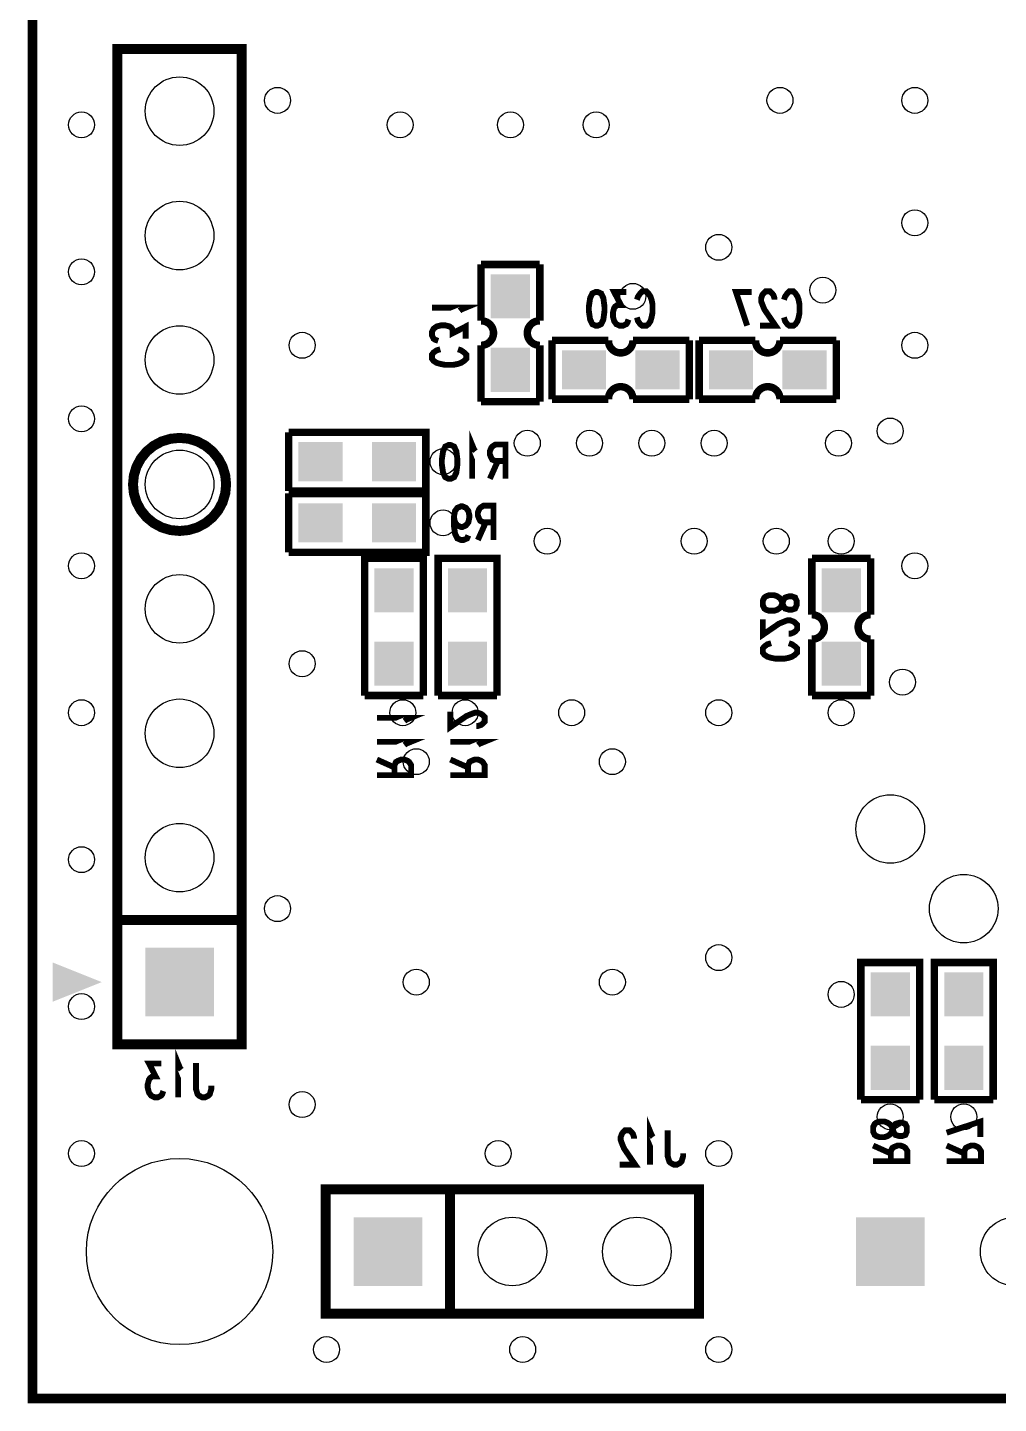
# Model space of a CAD drawing. Extents: x -0.1 to 57.1, y -0.1 to 42.5.
# Drawn here: x -0.1 to 19.71, y -0.1 to 27.99 of the extents above; entities that cross this region are included whole.
import ezdxf

# ---------------------------------------------------------------- set-up
doc = ezdxf.new("R2010")
doc.units = 0
doc.layers.get('0').update_dxf_attribs({"linetype": 'CONTINUOUS'})
doc.layers.add('03_ASSY2_GBR', color=7, linetype='CONTINUOUS')

# ---------------------------------------------------------------- blocks, each defined once
blk = doc.blocks.new('ROUND_13')
blk.add_circle((0, 0), 0.7)
blk = doc.blocks.new('ROUND_125')
blk.add_circle((0, 0), 1.9)
blk = doc.blocks.new('SQUARE_126')
blk.add_solid([(0.7, 0.7), (0.7, -0.7), (-0.7, 0.7), (-0.7, -0.7)])
blk = doc.blocks.new('RECTANGLE_132')
blk.add_solid([(0.4, 0.45), (0.4, -0.45), (-0.4, 0.45), (-0.4, -0.45)])
blk = doc.blocks.new('RECTANGLE_138')
blk.add_solid([(0.45, 0.4), (0.45, -0.4), (-0.45, 0.4), (-0.45, -0.4)])
blk = doc.blocks.new('ROUND_177')
blk.add_circle((0, 0), 0.265)

msp = doc.modelspace()

# ---------------------------------------------------------------- linework, layer by layer
at = {"layer": '03_ASSY2_GBR'}
for points, const_width in [([(0, 0), (57, 0), (57, 35), (0, 35), (0, 0)], 0.2032), ([(4.27, 7.23), (1.73, 7.23), (1.73, 27.55), (4.27, 27.55), (4.27, 7.23)], 0.2032), ([(9.15, 22), (9.15, 23.15)], 0.1524), ([(9.15, 23.15), (10.35, 23.15)], 0.1524), ([(10.35, 22), (10.35, 23.15)], 0.1524), ([(11.532, 22.589), (11.602, 22.558), (11.647, 22.462), (11.669, 22.292), (11.669, 22.197), (11.647, 22.027), (11.602, 21.932), (11.532, 21.9), (11.488, 21.9), (11.421, 21.932), (11.376, 22.027), (11.351, 22.197), (11.351, 22.292), (11.376, 22.462), (11.421, 22.558), (11.488, 22.589), (11.532, 22.589)], 0.12), ([(12.115, 22.589), (11.866, 22.589), (12.003, 22.324), (11.933, 22.324), (11.889, 22.292), (11.866, 22.261), (11.841, 22.165), (11.841, 22.091), (11.866, 21.995), (11.911, 21.932), (11.978, 21.9), (12.048, 21.9), (12.115, 21.932), (12.137, 21.964), (12.159, 22.027)], 0.12), ([(12.331, 22.43), (12.353, 22.494), (12.398, 22.558), (12.439, 22.6), (12.525, 22.6), (12.566, 22.558), (12.608, 22.494), (12.63, 22.43), (12.649, 22.335), (12.649, 22.165), (12.63, 22.07), (12.608, 21.995), (12.566, 21.932), (12.525, 21.9), (12.439, 21.9), (12.398, 21.932), (12.353, 21.995), (12.331, 22.07)], 0.12), ([(14.669, 22.589), (14.351, 22.589), (14.58, 21.9)], 0.12), ([(15.137, 22.43), (15.137, 22.462), (15.115, 22.526), (15.092, 22.558), (15.048, 22.6), (14.955, 22.6), (14.911, 22.558), (14.889, 22.526), (14.866, 22.462), (14.866, 22.398), (14.889, 22.335), (14.933, 22.229), (15.159, 21.9), (14.841, 21.9)], 0.12), ([(15.331, 22.43), (15.353, 22.494), (15.398, 22.558), (15.439, 22.6), (15.525, 22.6), (15.566, 22.558), (15.608, 22.494), (15.63, 22.43), (15.649, 22.335), (15.649, 22.165), (15.63, 22.07), (15.608, 21.995), (15.566, 21.932), (15.525, 21.9), (15.439, 21.9), (15.398, 21.932), (15.353, 21.995), (15.331, 22.07)], 0.12), ([(8.712, 22.205), (8.744, 22.23), (8.839, 22.269), (8.15, 22.269)], 0.12), ([(8.839, 21.635), (8.839, 21.884), (8.574, 21.747), (8.574, 21.817), (8.542, 21.861), (8.511, 21.884), (8.415, 21.909), (8.341, 21.909), (8.245, 21.884), (8.182, 21.839), (8.15, 21.772), (8.15, 21.702), (8.182, 21.635), (8.214, 21.613), (8.277, 21.591)], 0.12), ([(9.15, 22), (9.175, 21.999), (9.199, 21.996), (9.224, 21.99), (9.247, 21.982), (9.27, 21.972), (9.291, 21.96), (9.311, 21.945), (9.33, 21.929), (9.347, 21.91), (9.362, 21.89), (9.375, 21.869), (9.386, 21.847), (9.394, 21.823), (9.4, 21.799), (9.404, 21.775), (9.405, 21.75), (9.404, 21.725), (9.4, 21.701), (9.394, 21.677), (9.386, 21.653), (9.375, 21.631), (9.362, 21.61), (9.347, 21.59), (9.33, 21.571), (9.311, 21.555), (9.291, 21.54), (9.27, 21.528), (9.247, 21.518), (9.224, 21.51), (9.199, 21.504), (9.175, 21.501), (9.15, 21.5)], 0.1524), ([(10.35, 21.5), (10.325, 21.501), (10.301, 21.504), (10.276, 21.51), (10.253, 21.518), (10.23, 21.528), (10.209, 21.54), (10.189, 21.555), (10.17, 21.571), (10.153, 21.59), (10.138, 21.61), (10.125, 21.631), (10.114, 21.653), (10.106, 21.677), (10.1, 21.701), (10.096, 21.725), (10.095, 21.75), (10.096, 21.775), (10.1, 21.799), (10.106, 21.823), (10.114, 21.847), (10.125, 21.869), (10.138, 21.89), (10.153, 21.91), (10.17, 21.929), (10.189, 21.945), (10.209, 21.96), (10.23, 21.972), (10.253, 21.982), (10.276, 21.99), (10.301, 21.996), (10.325, 21.999), (10.35, 22)], 0.1524), ([(10.6, 20.4), (10.6, 21.6)], 0.1524), ([(11.75, 21.6), (10.6, 21.6)], 0.1524), ([(12.25, 21.6), (12.249, 21.575), (12.246, 21.551), (12.24, 21.526), (12.232, 21.503), (12.222, 21.48), (12.21, 21.459), (12.195, 21.439), (12.179, 21.42), (12.16, 21.403), (12.14, 21.388), (12.119, 21.375), (12.097, 21.364), (12.073, 21.356), (12.049, 21.35), (12.025, 21.346), (12, 21.345), (11.975, 21.346), (11.951, 21.35), (11.927, 21.356), (11.903, 21.364), (11.881, 21.375), (11.86, 21.388), (11.84, 21.403), (11.821, 21.42), (11.805, 21.439), (11.79, 21.459), (11.778, 21.48), (11.768, 21.503), (11.76, 21.526), (11.754, 21.551), (11.751, 21.575), (11.75, 21.6)], 0.1524), ([(13.4, 21.6), (12.25, 21.6)], 0.1524), ([(13.4, 20.4), (13.4, 21.6)], 0.1524), ([(13.6, 20.4), (13.6, 21.6)], 0.1524), ([(14.75, 21.6), (13.6, 21.6)], 0.1524), ([(15.25, 21.6), (15.249, 21.575), (15.246, 21.551), (15.24, 21.526), (15.232, 21.503), (15.222, 21.48), (15.21, 21.459), (15.195, 21.439), (15.179, 21.42), (15.16, 21.403), (15.14, 21.388), (15.119, 21.375), (15.097, 21.364), (15.073, 21.356), (15.049, 21.35), (15.025, 21.346), (15, 21.345), (14.975, 21.346), (14.951, 21.35), (14.927, 21.356), (14.903, 21.364), (14.881, 21.375), (14.86, 21.388), (14.84, 21.403), (14.821, 21.42), (14.805, 21.439), (14.79, 21.459), (14.778, 21.48), (14.768, 21.503), (14.76, 21.526), (14.754, 21.551), (14.751, 21.575), (14.75, 21.6)], 0.1524), ([(16.4, 21.6), (15.25, 21.6)], 0.1524), ([(16.4, 20.4), (16.4, 21.6)], 0.1524), ([(8.68, 21.419), (8.744, 21.397), (8.808, 21.352), (8.85, 21.311), (8.85, 21.225), (8.808, 21.184), (8.744, 21.142), (8.68, 21.12), (8.585, 21.101), (8.415, 21.101), (8.32, 21.12), (8.245, 21.142), (8.182, 21.184), (8.15, 21.225), (8.15, 21.311), (8.182, 21.352), (8.245, 21.397), (8.32, 21.419)], 0.12), ([(9.15, 20.35), (9.15, 21.5)], 0.1524), ([(10.35, 20.35), (10.35, 21.5)], 0.1524), ([(11.75, 20.4), (11.751, 20.425), (11.754, 20.449), (11.76, 20.474), (11.768, 20.497), (11.778, 20.52), (11.79, 20.541), (11.805, 20.561), (11.821, 20.58), (11.84, 20.597), (11.86, 20.612), (11.881, 20.625), (11.903, 20.636), (11.927, 20.644), (11.951, 20.65), (11.975, 20.654), (12, 20.655), (12.025, 20.654), (12.049, 20.65), (12.073, 20.644), (12.097, 20.636), (12.119, 20.625), (12.14, 20.612), (12.16, 20.597), (12.179, 20.58), (12.195, 20.561), (12.21, 20.541), (12.222, 20.52), (12.232, 20.497), (12.24, 20.474), (12.246, 20.449), (12.249, 20.425), (12.25, 20.4)], 0.1524), ([(14.75, 20.4), (14.751, 20.425), (14.754, 20.449), (14.76, 20.474), (14.768, 20.497), (14.778, 20.52), (14.79, 20.541), (14.805, 20.561), (14.821, 20.58), (14.84, 20.597), (14.86, 20.612), (14.881, 20.625), (14.903, 20.636), (14.927, 20.644), (14.951, 20.65), (14.975, 20.654), (15, 20.655), (15.025, 20.654), (15.049, 20.65), (15.073, 20.644), (15.097, 20.636), (15.119, 20.625), (15.14, 20.612), (15.16, 20.597), (15.179, 20.58), (15.195, 20.561), (15.21, 20.541), (15.222, 20.52), (15.232, 20.497), (15.24, 20.474), (15.246, 20.449), (15.249, 20.425), (15.25, 20.4)], 0.1524), ([(9.15, 20.35), (10.35, 20.35)], 0.1524), ([(11.75, 20.4), (10.6, 20.4)], 0.1524), ([(13.4, 20.4), (12.25, 20.4)], 0.1524), ([(14.75, 20.4), (13.6, 20.4)], 0.1524), ([(16.4, 20.4), (15.25, 20.4)], 0.1524), ([(2.05, 18.66), (2.068, 18.475), (2.122, 18.296), (2.21, 18.132), (2.328, 17.988), (2.472, 17.87), (2.636, 17.782), (2.815, 17.728), (3, 17.71), (3.185, 17.728), (3.364, 17.782), (3.528, 17.87), (3.672, 17.988), (3.79, 18.132), (3.878, 18.296), (3.932, 18.475), (3.95, 18.66), (3.932, 18.845), (3.878, 19.024), (3.79, 19.188), (3.672, 19.332), (3.528, 19.45), (3.364, 19.538), (3.185, 19.592), (3, 19.61), (2.815, 19.592), (2.636, 19.538), (2.472, 19.45), (2.328, 19.332), (2.21, 19.188), (2.122, 19.024), (2.068, 18.845), (2.05, 18.66)], 0.2032), ([(5.225, 18.525), (8.025, 18.525), (8.025, 19.725), (5.225, 19.725)], 0.1524), ([(5.225, 19.725), (5.225, 18.525)], 0.1524), ([(9.035, 19.337), (9.01, 19.369), (8.971, 19.464), (8.971, 18.775)], 0.12), ([(8.532, 19.464), (8.602, 19.433), (8.647, 19.337), (8.669, 19.167), (8.669, 19.072), (8.647, 18.902), (8.602, 18.807), (8.532, 18.775), (8.488, 18.775), (8.421, 18.807), (8.376, 18.902), (8.351, 19.072), (8.351, 19.167), (8.376, 19.337), (8.421, 19.433), (8.488, 19.464), (8.532, 19.464)], 0.12), ([(9.649, 18.775), (9.649, 19.475), (9.445, 19.475), (9.379, 19.433), (9.356, 19.401), (9.331, 19.337), (9.331, 19.273), (9.356, 19.21), (9.379, 19.167), (9.445, 19.136), (9.649, 19.136)], 0.12), ([(9.493, 19.136), (9.331, 18.775)], 0.12), ([(5.225, 17.275), (8.025, 17.275), (8.025, 18.475), (5.225, 18.475)], 0.1524), ([(5.225, 18.475), (5.225, 17.275)], 0.1524), ([(8.596, 17.992), (8.621, 17.886), (8.669, 17.822), (8.745, 17.79), (8.768, 17.79), (8.841, 17.822), (8.892, 17.886), (8.914, 17.992), (8.914, 18.023), (8.892, 18.119), (8.841, 18.183), (8.768, 18.214), (8.745, 18.214), (8.669, 18.183), (8.621, 18.119), (8.596, 17.992), (8.596, 17.822), (8.621, 17.652), (8.669, 17.557), (8.745, 17.525), (8.793, 17.525), (8.866, 17.557), (8.892, 17.62)], 0.12), ([(9.404, 17.525), (9.404, 18.225), (9.2, 18.225), (9.134, 18.183), (9.111, 18.151), (9.086, 18.087), (9.086, 18.023), (9.111, 17.96), (9.134, 17.917), (9.2, 17.886), (9.404, 17.886)], 0.12), ([(9.248, 17.886), (9.086, 17.525)], 0.12), ([(7.975, 14.35), (7.975, 17.15), (6.775, 17.15), (6.775, 14.35)], 0.1524), ([(9.475, 14.35), (9.475, 17.15), (8.275, 17.15), (8.275, 14.35)], 0.1524), ([(15.9, 16), (15.9, 17.15)], 0.1524), ([(15.9, 17.15), (17.1, 17.15)], 0.1524), ([(17.1, 16), (17.1, 17.15)], 0.1524), ([(15.589, 16.192), (15.558, 16.125), (15.494, 16.103), (15.43, 16.103), (15.356, 16.125), (15.324, 16.17), (15.292, 16.262), (15.261, 16.329), (15.197, 16.374), (15.133, 16.399), (15.027, 16.399), (14.964, 16.374), (14.932, 16.351), (14.9, 16.285), (14.9, 16.192), (14.932, 16.125), (14.964, 16.103), (15.027, 16.081), (15.133, 16.081), (15.197, 16.103), (15.261, 16.148), (15.292, 16.215), (15.324, 16.307), (15.356, 16.351), (15.43, 16.374), (15.494, 16.374), (15.558, 16.351), (15.589, 16.285), (15.589, 16.192)], 0.12), ([(15.9, 16), (15.925, 15.999), (15.949, 15.996), (15.974, 15.99), (15.997, 15.982), (16.02, 15.972), (16.041, 15.96), (16.061, 15.945), (16.08, 15.929), (16.097, 15.91), (16.112, 15.89), (16.125, 15.869), (16.136, 15.847), (16.144, 15.823), (16.15, 15.799), (16.154, 15.775), (16.155, 15.75), (16.154, 15.725), (16.15, 15.701), (16.144, 15.677), (16.136, 15.653), (16.125, 15.631), (16.112, 15.61), (16.097, 15.59), (16.08, 15.571), (16.061, 15.555), (16.041, 15.54), (16.02, 15.528), (15.997, 15.518), (15.974, 15.51), (15.949, 15.504), (15.925, 15.501), (15.9, 15.5)], 0.1524), ([(17.1, 15.5), (17.075, 15.501), (17.051, 15.504), (17.026, 15.51), (17.003, 15.518), (16.98, 15.528), (16.959, 15.54), (16.939, 15.555), (16.92, 15.571), (16.903, 15.59), (16.888, 15.61), (16.875, 15.631), (16.864, 15.653), (16.856, 15.677), (16.85, 15.701), (16.846, 15.725), (16.845, 15.75), (16.846, 15.775), (16.85, 15.799), (16.856, 15.823), (16.864, 15.847), (16.875, 15.869), (16.888, 15.89), (16.903, 15.91), (16.92, 15.929), (16.939, 15.945), (16.959, 15.96), (16.98, 15.972), (17.003, 15.982), (17.026, 15.99), (17.051, 15.996), (17.075, 15.999), (17.1, 16)], 0.1524), ([(15.43, 15.613), (15.462, 15.613), (15.526, 15.635), (15.558, 15.658), (15.6, 15.702), (15.6, 15.795), (15.558, 15.839), (15.526, 15.861), (15.462, 15.884), (15.398, 15.884), (15.335, 15.861), (15.229, 15.817), (14.9, 15.591), (14.9, 15.909)], 0.12), ([(15.43, 15.419), (15.494, 15.397), (15.558, 15.352), (15.6, 15.311), (15.6, 15.225), (15.558, 15.184), (15.494, 15.142), (15.43, 15.12), (15.335, 15.101), (15.165, 15.101), (15.07, 15.12), (14.995, 15.142), (14.932, 15.184), (14.9, 15.225), (14.9, 15.311), (14.932, 15.352), (14.995, 15.397), (15.07, 15.419)], 0.12), ([(15.9, 14.35), (15.9, 15.5)], 0.1524), ([(17.1, 14.35), (17.1, 15.5)], 0.1524), ([(6.775, 14.35), (7.975, 14.35)], 0.1524), ([(8.275, 14.35), (9.475, 14.35)], 0.1524), ([(15.9, 14.35), (17.1, 14.35)], 0.1524), ([(9.055, 13.728), (9.087, 13.728), (9.151, 13.75), (9.183, 13.773), (9.225, 13.817), (9.225, 13.91), (9.183, 13.954), (9.151, 13.976), (9.087, 13.999), (9.023, 13.999), (8.96, 13.976), (8.854, 13.932), (8.525, 13.706), (8.525, 14.024)], 0.12), ([(7.587, 13.83), (7.619, 13.855), (7.714, 13.894), (7.025, 13.894)], 0.12), ([(7.587, 13.34), (7.619, 13.365), (7.714, 13.404), (7.025, 13.404)], 0.12), ([(9.087, 13.34), (9.119, 13.365), (9.214, 13.404), (8.525, 13.404)], 0.12), ([(7.025, 12.726), (7.725, 12.726), (7.725, 12.93), (7.683, 12.996), (7.651, 13.019), (7.587, 13.044), (7.523, 13.044), (7.46, 13.019), (7.417, 12.996), (7.386, 12.93), (7.386, 12.726)], 0.12), ([(7.386, 12.882), (7.025, 13.044)], 0.12), ([(8.525, 12.726), (9.225, 12.726), (9.225, 12.93), (9.183, 12.996), (9.151, 13.019), (9.087, 13.044), (9.023, 13.044), (8.96, 13.019), (8.917, 12.996), (8.886, 12.93), (8.886, 12.726)], 0.12), ([(8.886, 12.882), (8.525, 13.044)], 0.12), ([(4.27, 9.77), (1.73, 9.77)], 0.2032), ([(18.1, 6.1), (18.1, 8.9), (16.9, 8.9), (16.9, 6.1)], 0.1524), ([(19.6, 6.1), (19.6, 8.9), (18.4, 8.9), (18.4, 6.1)], 0.1524), ([(3.035, 6.712), (3.01, 6.744), (2.971, 6.839), (2.971, 6.15)], 0.12), ([(2.625, 6.839), (2.376, 6.839), (2.513, 6.574), (2.443, 6.574), (2.399, 6.542), (2.376, 6.511), (2.351, 6.415), (2.351, 6.341), (2.376, 6.245), (2.421, 6.182), (2.488, 6.15), (2.558, 6.15), (2.625, 6.182), (2.647, 6.214), (2.669, 6.277)], 0.12), ([(3.334, 6.85), (3.334, 6.32), (3.366, 6.214), (3.398, 6.182), (3.458, 6.15), (3.525, 6.15), (3.586, 6.182), (3.617, 6.214), (3.649, 6.32), (3.649, 6.383)], 0.12), ([(16.9, 6.1), (18.1, 6.1)], 0.1524), ([(18.4, 6.1), (19.6, 6.1)], 0.1524), ([(12.66, 5.337), (12.635, 5.369), (12.596, 5.464), (12.596, 4.775)], 0.12), ([(17.839, 5.447), (17.808, 5.38), (17.744, 5.358), (17.68, 5.358), (17.606, 5.38), (17.574, 5.425), (17.542, 5.517), (17.511, 5.584), (17.447, 5.629), (17.383, 5.654), (17.277, 5.654), (17.214, 5.629), (17.182, 5.606), (17.15, 5.54), (17.15, 5.447), (17.182, 5.38), (17.214, 5.358), (17.277, 5.336), (17.383, 5.336), (17.447, 5.358), (17.511, 5.403), (17.542, 5.47), (17.574, 5.562), (17.606, 5.606), (17.68, 5.629), (17.744, 5.629), (17.808, 5.606), (17.839, 5.54), (17.839, 5.447)], 0.12), ([(19.339, 5.336), (19.339, 5.654), (18.65, 5.425)], 0.12), ([(12.272, 5.305), (12.272, 5.337), (12.25, 5.401), (12.227, 5.433), (12.183, 5.475), (12.09, 5.475), (12.046, 5.433), (12.024, 5.401), (12.001, 5.337), (12.001, 5.273), (12.024, 5.21), (12.068, 5.104), (12.294, 4.775), (11.976, 4.775)], 0.12), ([(12.959, 5.475), (12.959, 4.945), (12.991, 4.839), (13.023, 4.807), (13.083, 4.775), (13.15, 4.775), (13.211, 4.807), (13.242, 4.839), (13.274, 4.945), (13.274, 5.008)], 0.12), ([(17.15, 4.846), (17.85, 4.846), (17.85, 5.05), (17.808, 5.116), (17.776, 5.139), (17.712, 5.164), (17.648, 5.164), (17.585, 5.139), (17.542, 5.116), (17.511, 5.05), (17.511, 4.846)], 0.12), ([(17.511, 5.002), (17.15, 5.164)], 0.12), ([(18.65, 4.846), (19.35, 4.846), (19.35, 5.05), (19.308, 5.116), (19.276, 5.139), (19.212, 5.164), (19.148, 5.164), (19.085, 5.139), (19.042, 5.116), (19.011, 5.05), (19.011, 4.846)], 0.12), ([(19.011, 5.002), (18.65, 5.164)], 0.12), ([(5.98, 1.73), (5.98, 4.27), (13.6, 4.27), (13.6, 1.73), (5.98, 1.73)], 0.2032), ([(8.52, 1.73), (8.52, 4.27)], 0.2032)]:
    msp.add_lwpolyline(points, dxfattribs=dict(at, const_width=const_width))
for points in [[(0.413024, 8.499968), (0.41303, 8.899986), (1.412918, 8.499968), (0.41303, 8.899986)], [(0.41302, 8.100014), (0.413024, 8.499968), (0.41302, 8.100014), (1.412918, 8.499968)]]:
    msp.add_solid(points, dxfattribs=at)

# ---------------------------------------------------------------- block references
for name, p in [('ROUND_13', (3, 26.28)), ('ROUND_177', (5, 26.5)), ('ROUND_177', (15.25, 26.5)), ('ROUND_177', (18, 26.5)), ('ROUND_177', (1, 26)), ('ROUND_177', (7.5, 26)), ('ROUND_177', (9.75, 26)), ('ROUND_177', (11.5, 26)), ('ROUND_13', (3, 23.74)), ('ROUND_177', (18, 24)), ('ROUND_177', (14, 23.5)), ('ROUND_177', (1, 23)), ('RECTANGLE_132', (9.75, 22.5)), ('ROUND_177', (12.25, 22.5)), ('ROUND_177', (16.125, 22.625)), ('ROUND_13', (3, 21.2)), ('ROUND_177', (5.5, 21.5)), ('ROUND_177', (18, 21.5)), ('RECTANGLE_132', (9.75, 21)), ('RECTANGLE_138', (11.25, 21)), ('RECTANGLE_138', (12.75, 21)), ('RECTANGLE_138', (14.25, 21)), ('RECTANGLE_138', (15.75, 21)), ('ROUND_177', (1, 20)), ('ROUND_177', (17.5, 19.75)), ('ROUND_177', (10.095, 19.5)), ('ROUND_177', (11.365, 19.5)), ('ROUND_177', (12.635, 19.5)), ('ROUND_177', (13.905, 19.5)), ('ROUND_177', (16.445, 19.5)), ('RECTANGLE_138', (5.875, 19.125)), ('RECTANGLE_138', (7.375, 19.125)), ('ROUND_177', (8.375, 19.125)), ('ROUND_13', (3, 18.66)), ('RECTANGLE_138', (5.875, 17.875)), ('RECTANGLE_138', (7.375, 17.875)), ('ROUND_177', (8.375, 17.875)), ('ROUND_177', (10.5, 17.5)), ('ROUND_177', (13.5, 17.5)), ('ROUND_177', (15.175, 17.5)), ('ROUND_177', (16.5, 17.5)), ('ROUND_177', (1, 17)), ('ROUND_177', (18, 17)), ('RECTANGLE_132', (7.375, 16.5)), ('RECTANGLE_132', (8.875, 16.5)), ('RECTANGLE_132', (16.5, 16.5)), ('ROUND_13', (3, 16.12)), ('RECTANGLE_132', (7.375, 15)), ('RECTANGLE_132', (8.875, 15)), ('RECTANGLE_132', (16.5, 15)), ('ROUND_177', (5.5, 15)), ('ROUND_177', (17.75, 14.625)), ('ROUND_177', (1, 14)), ('ROUND_13', (3, 13.58)), ('ROUND_177', (7.555, 14)), ('ROUND_177', (8.825, 14)), ('ROUND_177', (11, 14)), ('ROUND_177', (14, 14)), ('ROUND_177', (16.5, 14)), ('ROUND_177', (7.83, 13)), ('ROUND_177', (11.83, 13)), ('ROUND_13', (17.5, 11.625)), ('ROUND_13', (3, 11.04)), ('ROUND_177', (1, 11)), ('ROUND_13', (19, 10)), ('ROUND_177', (5, 10)), ('SQUARE_126', (3, 8.5)), ('ROUND_177', (14, 9)), ('ROUND_177', (7.83, 8.5)), ('ROUND_177', (11.83, 8.5)), ('ROUND_177', (16.5, 8.25)), ('RECTANGLE_132', (17.5, 8.25)), ('RECTANGLE_132', (19, 8.25)), ('ROUND_177', (1, 8)), ('RECTANGLE_132', (17.5, 6.75)), ('RECTANGLE_132', (19, 6.75)), ('ROUND_177', (5.5, 6)), ('ROUND_177', (17.5, 5.75)), ('ROUND_177', (19, 5.75)), ('ROUND_177', (1, 5)), ('ROUND_177', (9.5, 5)), ('ROUND_177', (14, 5)), ('ROUND_125', (3, 3)), ('SQUARE_126', (7.25, 3)), ('ROUND_13', (9.79, 3)), ('ROUND_13', (12.33, 3)), ('SQUARE_126', (17.5, 3)), ('ROUND_13', (20.04, 3)), ('ROUND_177', (6, 1)), ('ROUND_177', (10, 1)), ('ROUND_177', (14, 1))]:
    msp.add_blockref(name, p, dxfattribs=at)

doc.saveas('drawing.dxf')
